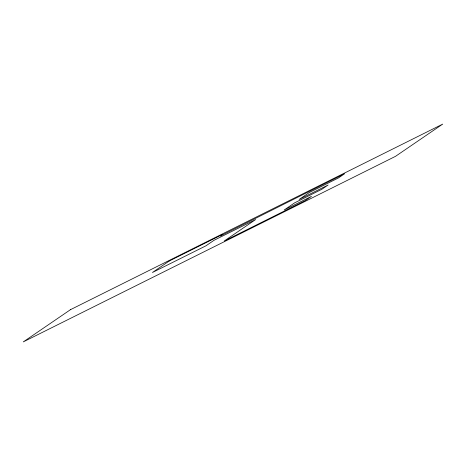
<?xml version="1.0" encoding="UTF-8"?>
<svg xmlns="http://www.w3.org/2000/svg" width="466" height="466" viewBox="0 0 466 466"><rect width="100%" height="100%" fill="white"/><g stroke="black" fill="none" stroke-linecap="round" stroke-linejoin="round"><path stroke-width="0.7" d="M70.488 309.663L23.3 341.887L395.512 156.337L442.7 124.113L70.488 309.663M169.292 260.977L152.452 272.482L205.955 245.809L214.022 240.299L255.659 219.544L224.268 240.98L305.3 200.59L311.451 196.39L284.208 209.968L294.623 202.856L321.866 189.272L328.093 185.019L299.184 199.431L309.523 192.371L338.433 177.96L344.584 173.76L220.325 235.994L222.8 234.305L169.292 260.977"/></g></svg>
